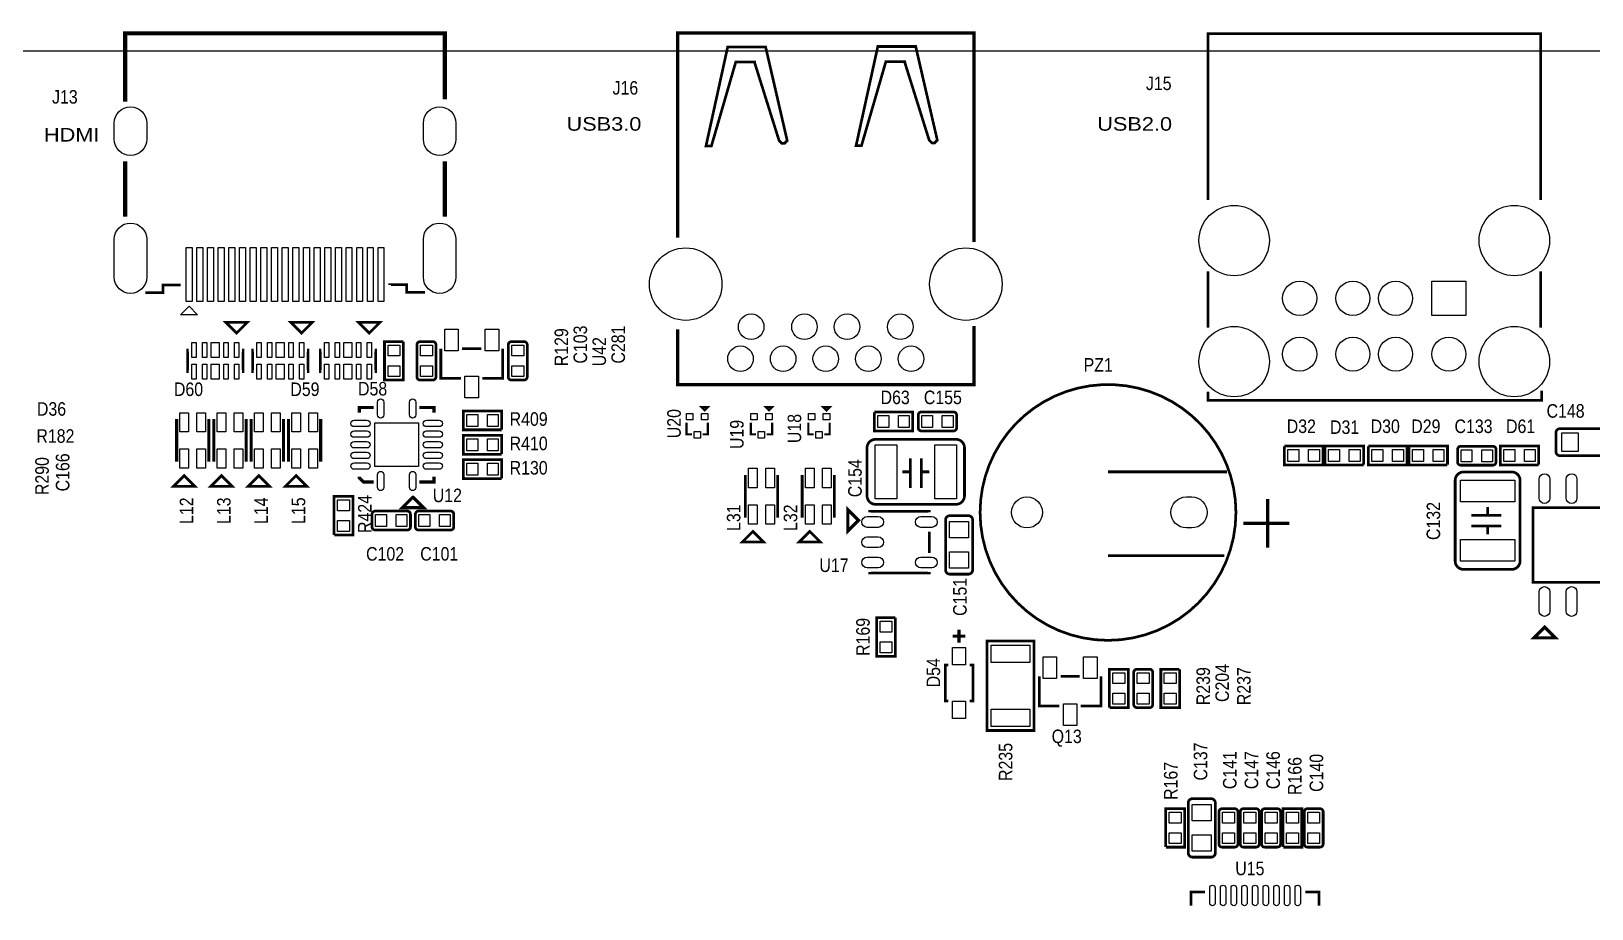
# Model space of a CAD drawing. Extents: x 0 to 228, y 0 to 175.
# Drawn here: x 71.4 to 144.6, y 131.8 to 172.9 of the extents above; entities that cross this region are included whole.
import ezdxf
from ezdxf.enums import TextEntityAlignment as Align

# ---------------------------------------------------------------- set-up
doc = ezdxf.new("R2010")
doc.units = 0
for name, color, linetype in [('BG_OUTLINE', 253, 'CONTINUOUS'), ('BG_SILKSCREEN_TOP', 85, 'CONTINUOUS'), ('PG_SILKSCREEN_TOP', 253, 'CONTINUOUS'), ('PIN_TOP', 142, 'CONTINUOUS'), ('RD_SILKSCREEN_TOP', 142, 'CONTINUOUS')]:
    doc.layers.add(name, color=color, linetype=linetype)

msp = doc.modelspace()

# ---------------------------------------------------------------- linework, layer by layer
at = {"layer": 'BG_OUTLINE'}
msp.add_lwpolyline([(3.048, 0), (224.952052, 0, 0.414214), (228.000052, 3.048), (228.000052, 168.95191, 0.414217), (224.952052, 171.99991), (3.048, 171.99991, 0.414214), (0, 168.95191), (0, 3.048, 0.414214), (3.048, 0)], format="xyb", dxfattribs=at)
at = {"layer": 'PG_SILKSCREEN_TOP'}
for points, const_width in [([(83.319112, 172.84192), (75.819, 172.84192), (75.819, 169.642028)], 0.199898), ([(90.81897, 169.742104), (90.81897, 172.84192), (83.319112, 172.84192)], 0.199898), ([(115.631976, 163.058094), (115.631976, 172.857922), (101.73208, 172.857922), (101.73208, 163.257992)], 0.150114), ([(142.207996, 165.031928), (142.207996, 172.832014), (126.608078, 172.832014), (126.608078, 165.031928)], 0.127), ([(105.859072, 172.205904), (104.081072, 172.205904), (103.062024, 167.556942), (103.316024, 167.556942), (104.459024, 171.493942), (105.348024, 171.493942), (105.351072, 171.443904), (106.491024, 167.810942), (106.618024, 167.683942), (106.745024, 167.683942), (106.872024, 167.810942), (105.859072, 172.205904)], 0.127), ([(112.899952, 172.223938), (111.121952, 172.223938), (110.102904, 167.575992), (110.356904, 167.575992), (111.499904, 171.512992), (112.388904, 171.512992), (112.391952, 171.461938), (113.531904, 167.829992), (113.658904, 167.702992), (113.785904, 167.702992), (113.912904, 167.829992), (112.899952, 172.223938)], 0.127), ([(75.819, 166.841932), (75.819, 164.241988)], 0.199898), ([(90.81897, 164.241988), (90.81897, 166.841932)], 0.199898), ([(78.418944, 161.031936), (77.599032, 161.031936), (77.599032, 160.681924), (76.759054, 160.681924)], 0.127), ([(88.219026, 161.042096), (88.219026, 161.052002), (89.029032, 161.052002), (89.029032, 160.692084), (89.889076, 160.692084)], 0.127), ([(126.608078, 159.03194), (126.608078, 161.681922)], 0.127), ([(142.207996, 159.03194), (142.207996, 161.681922)], 0.127), ([(81.544922, 159.280098), (80.544924, 159.280098), (81.04505, 158.779972), (81.544922, 159.280098)], 0.127), ([(84.592922, 159.280098), (83.592924, 159.280098), (84.09305, 158.779972), (84.592922, 159.280098)], 0.127), ([(87.767922, 159.280098), (86.767924, 159.280098), (87.26805, 158.779972), (87.767922, 159.280098)], 0.127), ([(115.631976, 159.107886), (115.631976, 156.358082), (101.73208, 156.358082), (101.73208, 158.958026)], 0.150114), ([(88.87206, 158.381954), (88.87206, 156.578046), (87.98306, 156.578046), (87.98306, 158.381954), (88.859106, 158.381954)], 0.127), ([(91.575128, 156.652976), (90.625168, 156.652976), (90.625168, 158.053024)], 0.127), ([(92.526104, 158.053024), (91.625166, 158.053024)], 0.127), ([(92.575126, 156.652976), (93.526102, 156.652976), (93.526102, 158.053024)], 0.127), ([(78.795118, 157.980126), (78.74508, 157.980126), (78.74508, 156.979874), (78.795118, 156.979874)], 0.127), ([(81.294986, 157.980126), (81.345024, 157.980126), (81.345024, 156.979874), (81.294986, 156.979874)], 0.127), ([(81.843118, 157.980126), (81.79308, 157.980126), (81.79308, 156.979874), (81.843118, 156.979874)], 0.127), ([(84.342986, 157.980126), (84.393024, 157.980126), (84.393024, 156.979874), (84.342986, 156.979874)], 0.127), ([(85.018118, 157.980126), (84.96808, 157.980126), (84.96808, 156.979874), (85.018118, 156.979874)], 0.127), ([(87.517986, 157.980126), (87.568024, 157.980126), (87.568024, 156.979874), (87.517986, 156.979874)], 0.127), ([(126.608078, 156.031946), (126.608078, 155.631896), (142.258034, 155.631896), (142.258034, 156.081984)], 0.127), ([(87.474044, 155.29306), (86.803992, 155.29306), (86.803992, 155.043124)], 0.150114), ([(89.6239, 155.29306), (90.304112, 155.29306), (90.304112, 155.043124)], 0.150114), ([(93.484954, 154.242008), (91.681046, 154.242008), (91.681046, 155.129992), (93.484954, 155.129992), (93.484954, 154.253946)], 0.127), ([(103.150924, 155.30703), (102.85095, 155.30703), (103.001064, 155.156916), (103.150924, 155.30703)], 0.100076), ([(106.163872, 155.306776), (105.863898, 155.306776), (106.014012, 155.156916), (106.163872, 155.306776)], 0.100076), ([(108.865924, 155.30703), (108.56595, 155.30703), (108.716064, 155.156916), (108.865924, 155.30703)], 0.100076), ([(78.230476, 152.744932), (78.230476, 154.744928)], 0.150114), ([(79.7433, 152.744932), (79.7433, 154.744928)], 0.150114), ([(79.980536, 152.744932), (79.980536, 154.744928)], 0.150114), ([(81.49336, 152.744932), (81.49336, 154.744928)], 0.150114), ([(81.730596, 152.744932), (81.730596, 154.744928)], 0.150114), ([(83.24342, 152.744932), (83.24342, 154.744928)], 0.150114), ([(83.480656, 152.744932), (83.480656, 154.744928)], 0.150114), ([(84.99348, 152.744932), (84.99348, 154.744928)], 0.150114), ([(102.150926, 154.582114), (102.150926, 154.03195), (102.401116, 154.03195)], 0.100076), ([(103.150924, 154.582114), (103.150924, 154.03195), (102.900988, 154.03195)], 0.100076), ([(105.163874, 154.58186), (105.163874, 154.03195), (105.41381, 154.03195)], 0.100076), ([(106.163872, 154.58186), (106.163872, 154.03195), (105.913936, 154.03195)], 0.100076), ([(107.865926, 154.582114), (107.865926, 154.03195), (108.116116, 154.03195)], 0.100076), ([(108.865924, 154.582114), (108.865924, 154.03195), (108.615988, 154.03195)], 0.100076), ([(110.9599, 155.079954), (112.763046, 155.079954), (112.763046, 154.190954), (110.9599, 154.190954), (110.9599, 155.067)], 0.127), ([(93.484954, 153.099008), (91.681046, 153.099008), (91.681046, 153.986992), (93.484954, 153.986992), (93.484954, 153.110946)], 0.127), ([(130.197098, 153.480008), (132.001006, 153.480008), (132.001006, 152.589992), (130.197098, 152.589992), (130.197098, 153.467054)], 0.127), ([(133.906006, 152.589992), (132.102098, 152.589992), (132.102098, 153.480008), (133.906006, 153.480008), (133.906006, 152.602946)], 0.127), ([(134.134098, 153.480008), (135.938006, 153.480008), (135.938006, 152.589992), (134.134098, 152.589992), (134.134098, 153.467054)], 0.127), ([(137.843006, 152.589992), (136.039098, 152.589992), (136.039098, 153.480008), (137.843006, 153.480008), (137.843006, 152.602946)], 0.127), ([(142.125954, 152.589992), (140.322046, 152.589992), (140.322046, 153.480008), (142.125954, 153.480008), (142.125954, 152.602946)], 0.127), ([(93.484954, 151.956008), (91.681046, 151.956008), (91.681046, 152.845008), (93.484954, 152.845008), (93.484954, 151.967946)], 0.127), ([(112.649, 152.273), (112.268, 152.273)], 0.127), ([(112.649, 152.908), (112.649, 151.511)], 0.127), ([(113.157, 152.908), (113.157, 151.511)], 0.127), ([(113.157, 152.273), (113.538, 152.273)], 0.127), ([(121.92, 152.273), (127.508, 152.273)], 0.127), ([(79.086964, 151.59482), (78.086966, 151.59482), (78.586838, 152.094946), (79.086964, 151.59482)], 0.127), ([(80.837024, 151.59482), (79.837026, 151.59482), (80.336898, 152.094946), (80.837024, 151.59482)], 0.127), ([(82.587084, 151.59482), (81.587086, 151.59482), (82.086958, 152.094946), (82.587084, 151.59482)], 0.127), ([(84.337144, 151.59482), (83.337146, 151.59482), (83.837018, 152.094946), (84.337144, 151.59482)], 0.127), ([(87.474044, 151.79294), (87.00389, 151.79294), (86.803992, 151.993092), (86.803992, 152.042876)], 0.150114), ([(89.6239, 151.79294), (90.304112, 151.79294), (90.304112, 152.042876)], 0.150114), ([(104.907842, 150.130002), (104.907842, 152.129998)], 0.127), ([(106.419904, 150.130002), (106.419904, 152.129998)], 0.127), ([(107.574842, 150.130002), (107.574842, 152.129998)], 0.127), ([(109.086904, 150.130002), (109.086904, 152.129998)], 0.127), ([(85.611208, 149.313646), (85.611208, 151.117554), (86.499192, 151.117554), (86.499192, 149.313646), (85.623146, 149.313646)], 0.127), ([(89.304114, 151.07793), (88.813894, 150.587964), (89.813892, 150.587964), (89.323926, 151.07793), (89.304114, 151.07793)], 0.150114), ([(129.413, 148.717), (129.413, 151.003)], 0.150114), ([(109.71784, 150.497794), (109.71784, 149.497796), (110.217966, 149.997922), (109.71784, 150.497794)], 0.150114), ([(110.740952, 150.370794), (110.740952, 150.420832), (113.541048, 150.420832), (113.541048, 150.370794)], 0.127), ([(140.361924, 150.234904), (138.964924, 150.234904)], 0.127), ([(139.726924, 150.234904), (139.726924, 150.615904)], 0.127), ([(146.749008, 147.088098), (146.749008, 150.587964), (141.849094, 150.587964), (141.849094, 147.088098), (146.749008, 147.088098)], 0.127), ([(105.764076, 148.97989), (104.764078, 148.97989), (105.26395, 149.480016), (105.764076, 148.97989)], 0.127), ([(108.431076, 148.980144), (107.431078, 148.980144), (107.93095, 149.480016), (108.431076, 148.980144)], 0.127), ([(113.541048, 149.470872), (113.541048, 148.470874)], 0.127), ([(130.429, 149.86), (128.27, 149.86)], 0.150114), ([(140.361924, 149.726904), (138.964924, 149.726904)], 0.127), ([(139.726924, 149.726904), (139.726924, 149.345904)], 0.127), ([(121.92, 148.336), (127.381, 148.336)], 0.127), ([(110.740952, 147.570952), (110.740952, 147.520914), (113.541048, 147.520914), (113.541048, 147.570952)], 0.127), ([(111.951008, 145.427954), (111.951008, 143.624046), (111.062008, 143.624046), (111.062008, 145.427954), (111.938054, 145.427954)], 0.127), ([(114.935, 144.867122), (114.935, 144.26692)], 0.150114), ([(141.898878, 144.4879), (142.898876, 144.4879), (142.399004, 144.988026), (141.898878, 144.4879)], 0.150114), ([(115.234974, 144.566894), (114.635026, 144.566894)], 0.150114), ([(118.448074, 144.239996), (118.448074, 140.139928), (116.247926, 140.139928), (116.247926, 144.340072), (118.448074, 144.340072), (118.448074, 144.239996)], 0.127), ([(114.434874, 143.216884), (114.285014, 143.216884), (114.285014, 141.517116), (114.434874, 141.517116)], 0.127), ([(115.435126, 143.216884), (115.584986, 143.216884), (115.584986, 141.517116), (115.435126, 141.517116)], 0.127), ([(119.641874, 141.285976), (118.691914, 141.285976), (118.691914, 142.686024)], 0.127), ([(120.592088, 142.686024), (119.691912, 142.686024)], 0.127), ([(120.642126, 141.285976), (121.592086, 141.285976), (121.592086, 142.686024)], 0.127), ([(121.984008, 141.211046), (121.984008, 143.014954), (122.871992, 143.014954), (122.871992, 141.211046), (121.995946, 141.211046)], 0.127), ([(125.286008, 143.014954), (125.286008, 141.211046), (124.397008, 141.211046), (124.397008, 143.014954), (125.273054, 143.014954)], 0.127), ([(124.623068, 134.66699), (124.623068, 136.470898), (125.512068, 136.470898), (125.512068, 134.66699), (124.636022, 134.66699)], 0.127), ([(130.12293, 134.66699), (130.12293, 136.470898), (131.01193, 136.470898), (131.01193, 134.66699), (130.135884, 134.66699)], 0.127), ([(126.468124, 132.56895), (125.817884, 132.56895), (125.817884, 131.918964)], 0.127), ([(131.818126, 131.918964), (131.818126, 132.56895), (131.167886, 132.56895)], 0.127)]:
    msp.add_lwpolyline(points, dxfattribs=dict(at, const_width=const_width))
msp.add_lwpolyline([(79.219044, 159.642048), (78.418944, 159.642048), (78.818994, 160.042098)], close=True, dxfattribs=at)
at = {"layer": 'PG_SILKSCREEN_TOP', "const_width": 0.127}
for points in [[(90.39606, 158.232094), (90.39606, 157.682946), (90.39606, 157.277054), (90.39606, 156.727906, -0.415091), (90.24493, 156.578046), (89.65692, 156.578046, -0.414062), (89.50706, 156.727906), (89.50706, 158.232094, -0.414062), (89.65692, 158.381954), (90.24493, 158.381954, -0.415091), (90.39606, 158.232094)], [(94.677992, 158.232094), (94.677992, 157.682946), (94.677992, 157.277054), (94.677992, 156.727906, -0.414327), (94.528132, 156.578046), (93.940122, 156.578046, -0.414824), (93.790008, 156.727906), (93.790008, 158.232094, -0.414161), (93.940122, 158.381954), (94.528132, 158.381954, -0.413666), (94.677992, 158.232094)], [(127.919988, 150.368, 1.000003), (115.920012, 150.368, 0.999997), (127.919988, 150.368)], [(114.671094, 154.190954), (114.121946, 154.190954), (113.716054, 154.190954), (113.166906, 154.190954, -0.414162), (113.017046, 154.341068), (113.017046, 154.930094, -0.41256), (113.166906, 155.079954), (114.671094, 155.079954, -0.413008), (114.820954, 154.930094), (114.820954, 154.341068, -0.414162), (114.671094, 154.190954)], [(113.411, 153.797), (114.78895, 153.797, -0.414287), (115.189, 153.39695), (115.189, 151.14905, -0.414287), (114.78895, 150.749), (111.01705, 150.749, -0.414287), (110.617, 151.14905), (110.617, 153.39695, -0.414287), (111.01705, 153.797), (113.538, 153.797)], [(143.126968, 154.298904), (145.47088, 154.298904, -0.413972), (145.671032, 154.099006), (145.671032, 153.229056, -0.414136), (145.47088, 153.028904), (143.126968, 153.028904, -0.413858), (142.92707, 153.229056), (142.92707, 154.099006, -0.413693), (143.126968, 154.298904)], [(138.467084, 153.473912), (139.015978, 153.473912), (139.422124, 153.473912), (139.971018, 153.473912, -0.414892), (140.120878, 153.323036), (140.120878, 152.735026, -0.414459), (139.971018, 152.584912), (138.467084, 152.584912, -0.414757), (138.31697, 152.735026), (138.31697, 153.323036, -0.415188), (138.467084, 153.473912)], [(141.250924, 149.472904), (141.250924, 148.094954, -0.414287), (140.850874, 147.694904), (138.602974, 147.694904, -0.414287), (138.202924, 148.094954), (138.202924, 151.866854, -0.414287), (138.602974, 152.266904), (140.850874, 152.266904, -0.414287), (141.250924, 151.866854), (141.250924, 149.345904)], [(87.547958, 150.432008), (88.097106, 150.432008), (88.502998, 150.432008), (89.051892, 150.432008, -0.415586), (89.202006, 150.280878), (89.202006, 149.693122, -0.414922), (89.051892, 149.543008), (87.547958, 149.543008, -0.414559), (87.398098, 149.693122), (87.398098, 150.280878, -0.415223), (87.547958, 150.432008)], [(89.579958, 150.432008), (90.129106, 150.432008), (90.534998, 150.432008), (91.083892, 150.432008, -0.415586), (91.234006, 150.280878), (91.234006, 149.693122, -0.414922), (91.083892, 149.543008), (89.579958, 149.543008, -0.414559), (89.430098, 149.693122), (89.430098, 150.280878, -0.415223), (89.579958, 150.432008)], [(115.57, 150.015956), (115.57, 147.672044, -0.413842), (115.370102, 147.471892), (114.500152, 147.471892, -0.41412), (114.3, 147.672044), (114.3, 150.015956, -0.414106), (114.500152, 150.216108), (115.370102, 150.216108, -0.413842), (115.57, 150.015956)], [(124.016008, 142.865094), (124.016008, 142.315946), (124.016008, 141.910054), (124.016008, 141.360906, -0.415157), (123.864878, 141.211046), (123.277122, 141.211046, -0.414492), (123.127008, 141.360906), (123.127008, 142.865094, -0.414492), (123.277122, 143.014954), (123.864878, 143.014954, -0.415157), (124.016008, 142.865094)], [(125.68301, 134.396988), (125.68301, 136.7409, -0.41404), (125.882908, 136.941052), (126.753112, 136.941052, -0.413639), (126.95301, 136.7409), (126.95301, 134.396988, -0.413428), (126.753112, 134.19709), (125.882908, 134.19709, -0.413819), (125.68301, 134.396988)], [(128.011936, 136.321038), (128.011936, 135.77189), (128.011936, 135.365998), (128.011936, 134.817104, -0.414228), (127.862076, 134.66699), (127.27305, 134.66699, -0.413799), (127.122936, 134.817104), (127.122936, 136.321038, -0.413437), (127.27305, 136.470898), (127.862076, 136.470898, -0.413864), (128.011936, 136.321038)], [(128.122934, 134.817104), (128.122934, 135.365998), (128.122934, 135.77189), (128.122934, 136.321038, -0.413404), (128.273048, 136.470898), (128.862074, 136.470898, -0.413897), (129.011934, 136.321038), (129.011934, 134.817104, -0.414261), (128.862074, 134.66699), (128.273048, 134.66699, -0.413766), (128.122934, 134.817104)], [(130.011932, 136.321038), (130.011932, 135.77189), (130.011932, 135.365998), (130.011932, 134.817104, -0.414261), (129.862072, 134.66699), (129.273046, 134.66699, -0.413766), (129.122932, 134.817104), (129.122932, 136.321038, -0.413404), (129.273046, 136.470898), (129.862072, 136.470898, -0.413897), (130.011932, 136.321038)], [(132.011928, 136.321038), (132.011928, 135.77189), (132.011928, 135.365998), (132.011928, 134.817104, -0.414261), (131.862068, 134.66699), (131.273042, 134.66699, -0.413766), (131.122928, 134.817104), (131.122928, 136.321038, -0.413404), (131.273042, 136.470898), (131.862068, 136.470898, -0.413897), (132.011928, 136.321038)]]:
    msp.add_lwpolyline(points, format="xyb", dxfattribs=at)
at = {"layer": 'PIN_TOP'}
for points in [[(75.30719, 167.870886), (75.30719, 168.632886, -1), (76.83119, 168.632886), (76.83119, 167.870886, -1)], [(89.807034, 167.870886), (89.807034, 168.632886, -1), (91.331034, 168.632886), (91.331034, 167.870886, -1)], [(75.30719, 161.40303), (75.30719, 163.18103, -1), (76.83119, 163.18103), (76.83119, 161.40303, -1)], [(89.807034, 161.40303), (89.807034, 163.18103, -1), (91.331034, 163.18103), (91.331034, 161.40303, -1)], [(87.953977, 155.542996), (87.953977, 154.943048, -1), (87.654003, 154.943048), (87.654003, 155.542996, -1)], [(89.454101, 155.542996), (89.454101, 154.943048, -1), (89.154127, 154.943048), (89.154127, 155.542996, -1)], [(86.554056, 154.692985), (87.154004, 154.692985, -1), (87.154004, 154.393011), (86.554056, 154.393011, -1)], [(89.9541, 154.692985), (90.554048, 154.692985, -1), (90.554048, 154.393011), (89.9541, 154.393011, -1)], [(86.554056, 154.193113), (87.154004, 154.193113, -1), (87.154004, 153.893139), (86.554056, 153.893139, -1)], [(89.9541, 154.193113), (90.554048, 154.193113, -1), (90.554048, 153.893139), (89.9541, 153.893139, -1)], [(86.554056, 153.692987), (87.154004, 153.692987, -1), (87.154004, 153.393013), (86.554056, 153.393013, -1)], [(86.554056, 153.192861), (87.154004, 153.192861, -1), (87.154004, 152.892887), (86.554056, 152.892887, -1)], [(89.9541, 153.692987), (90.554048, 153.692987, -1), (90.554048, 153.393013), (89.9541, 153.393013, -1)], [(89.9541, 153.192861), (90.554048, 153.192861, -1), (90.554048, 152.892887), (89.9541, 152.892887, -1)], [(86.554056, 152.692989), (87.154004, 152.692989, -1), (87.154004, 152.393015), (86.554056, 152.393015, -1)], [(87.953977, 152.142952), (87.953977, 151.543004, -1), (87.654003, 151.543004), (87.654003, 152.142952, -1)], [(89.454101, 152.142952), (89.454101, 151.543004, -1), (89.154127, 151.543004), (89.154127, 152.142952, -1)], [(89.9541, 152.692989), (90.554048, 152.692989, -1), (90.554048, 152.393015), (89.9541, 152.393015, -1)], [(142.647924, 151.93137), (142.647924, 151.04237, -1), (142.139924, 151.04237), (142.139924, 151.93137, -1)], [(143.917924, 151.93137), (143.917924, 151.04237, -1), (143.409924, 151.04237), (143.409924, 151.93137, -1)], [(125.595126, 151.093043), (125.845062, 151.093043, -1), (125.845062, 149.642957), (125.595126, 149.642957, -1)], [(110.628938, 150.17496), (111.136938, 150.17496, -1), (111.136938, 149.66696), (110.628938, 149.66696, -1)], [(113.653062, 149.66696), (113.145062, 149.66696, -1), (113.145062, 150.17496), (113.653062, 150.17496, -1)], [(110.628938, 149.225), (111.136938, 149.225, -1), (111.136938, 148.717), (110.628938, 148.717, -1)], [(110.628938, 148.27504), (111.136938, 148.27504, -1), (111.136938, 147.76704), (110.628938, 147.76704, -1)], [(113.653062, 147.76704), (113.145062, 147.76704, -1), (113.145062, 148.27504), (113.653062, 148.27504, -1)], [(142.139924, 145.744438), (142.139924, 146.633438, -1), (142.647924, 146.633438), (142.647924, 145.744438, -1)], [(143.409924, 145.744438), (143.409924, 146.633438, -1), (143.917924, 146.633438), (143.917924, 145.744438, -1)], [(126.690882, 132.046599), (126.690882, 132.757545, -1), (126.944882, 132.757545), (126.944882, 132.046599, -1)], [(127.190754, 132.046599), (127.190754, 132.757545, -1), (127.444754, 132.757545), (127.444754, 132.046599, -1)], [(127.69088, 132.046599), (127.69088, 132.757545, -1), (127.94488, 132.757545), (127.94488, 132.046599, -1)], [(128.190752, 132.046599), (128.190752, 132.757545, -1), (128.444752, 132.757545), (128.444752, 132.046599, -1)], [(128.690878, 132.046599), (128.690878, 132.757545, -1), (128.944878, 132.757545), (128.944878, 132.046599, -1)], [(129.191004, 132.046599), (129.191004, 132.757545, -1), (129.445004, 132.757545), (129.445004, 132.046599, -1)], [(129.690876, 132.046599), (129.690876, 132.757545, -1), (129.944876, 132.757545), (129.944876, 132.046599, -1)], [(130.191002, 132.046599), (130.191002, 132.757545, -1), (130.445002, 132.757545), (130.445002, 132.046599, -1)], [(130.690874, 132.046599), (130.690874, 132.757545, -1), (130.944874, 132.757545), (130.944874, 132.046599, -1)]]:
    msp.add_lwpolyline(points, format="xyb", close=True, dxfattribs=at)
for points in [[(78.95844, 162.801808), (78.95844, 160.261808), (78.679548, 160.261808), (78.679548, 162.801808)], [(79.458566, 162.801808), (79.458566, 160.261808), (79.179674, 160.261808), (79.179674, 162.801808)], [(79.958438, 162.801808), (79.958438, 160.261808), (79.679546, 160.261808), (79.679546, 162.801808)], [(80.458564, 162.801808), (80.458564, 160.261808), (80.179672, 160.261808), (80.179672, 162.801808)], [(80.958436, 162.801808), (80.958436, 160.261808), (80.679544, 160.261808), (80.679544, 162.801808)], [(81.458562, 162.801808), (81.458562, 160.261808), (81.17967, 160.261808), (81.17967, 162.801808)], [(81.958434, 162.801808), (81.958434, 160.261808), (81.679542, 160.261808), (81.679542, 162.801808)], [(82.45856, 162.801808), (82.45856, 160.261808), (82.179668, 160.261808), (82.179668, 162.801808)], [(82.958432, 162.801808), (82.958432, 160.261808), (82.67954, 160.261808), (82.67954, 162.801808)], [(83.458558, 162.801808), (83.458558, 160.261808), (83.179666, 160.261808), (83.179666, 162.801808)], [(83.958684, 162.801808), (83.958684, 160.261808), (83.679792, 160.261808), (83.679792, 162.801808)], [(84.458556, 162.801808), (84.458556, 160.261808), (84.179664, 160.261808), (84.179664, 162.801808)], [(84.958682, 162.801808), (84.958682, 160.261808), (84.67979, 160.261808), (84.67979, 162.801808)], [(85.458554, 162.801808), (85.458554, 160.261808), (85.179662, 160.261808), (85.179662, 162.801808)], [(85.95868, 162.801808), (85.95868, 160.261808), (85.679788, 160.261808), (85.679788, 162.801808)], [(86.458552, 162.801808), (86.458552, 160.261808), (86.17966, 160.261808), (86.17966, 162.801808)], [(86.958678, 162.801808), (86.958678, 160.261808), (86.679786, 160.261808), (86.679786, 162.801808)], [(87.45855, 162.801808), (87.45855, 160.261808), (87.179658, 160.261808), (87.179658, 162.801808)], [(87.958676, 162.801808), (87.958676, 160.261808), (87.679784, 160.261808), (87.679784, 162.801808)], [(138.708003, 161.211895), (138.708003, 159.611949), (137.108057, 159.611949), (137.108057, 161.211895)], [(91.44254, 158.961074), (91.44254, 157.945074), (90.80754, 157.945074), (90.80754, 158.961074)], [(93.34246, 158.961074), (93.34246, 157.945074), (92.70746, 157.945074), (92.70746, 158.961074)], [(78.943454, 157.630368), (78.943454, 158.341314), (79.1464, 158.341314), (79.1464, 157.630368)], [(79.443326, 157.630368), (79.443326, 158.341314), (79.646272, 158.341314), (79.646272, 157.630368)], [(79.854552, 157.630368), (79.854552, 158.341314), (80.235552, 158.341314), (80.235552, 157.630368)], [(80.443578, 157.630368), (80.443578, 158.341314), (80.646524, 158.341314), (80.646524, 157.630368)], [(80.94345, 157.630368), (80.94345, 158.341314), (81.146396, 158.341314), (81.146396, 157.630368)], [(81.991454, 157.630368), (81.991454, 158.341314), (82.1944, 158.341314), (82.1944, 157.630368)], [(82.491326, 157.630368), (82.491326, 158.341314), (82.694272, 158.341314), (82.694272, 157.630368)], [(82.902552, 157.630368), (82.902552, 158.341314), (83.283552, 158.341314), (83.283552, 157.630368)], [(83.491578, 157.630368), (83.491578, 158.341314), (83.694524, 158.341314), (83.694524, 157.630368)], [(83.99145, 157.630368), (83.99145, 158.341314), (84.194396, 158.341314), (84.194396, 157.630368)], [(85.166454, 157.630368), (85.166454, 158.341314), (85.3694, 158.341314), (85.3694, 157.630368)], [(85.666326, 157.630368), (85.666326, 158.341314), (85.869272, 158.341314), (85.869272, 157.630368)], [(86.077552, 157.630368), (86.077552, 158.341314), (86.458552, 158.341314), (86.458552, 157.630368)], [(86.666578, 157.630368), (86.666578, 158.341314), (86.869524, 158.341314), (86.869524, 157.630368)], [(87.16645, 157.630368), (87.16645, 158.341314), (87.369396, 158.341314), (87.369396, 157.630368)], [(88.147525, 158.217108), (88.706579, 158.217108), (88.706579, 157.709108), (88.147525, 157.709108)], [(89.671525, 158.217108), (90.230579, 158.217108), (90.230579, 157.709108), (89.671525, 157.709108)], [(93.954473, 158.217108), (94.513527, 158.217108), (94.513527, 157.709108), (93.954473, 157.709108)], [(79.146527, 157.329505), (79.146527, 156.618559), (78.943581, 156.618559), (78.943581, 157.329505)], [(79.646399, 157.329505), (79.646399, 156.618559), (79.443453, 156.618559), (79.443453, 157.329505)], [(80.235552, 157.329505), (80.235552, 156.618559), (79.854552, 156.618559), (79.854552, 157.329505)], [(80.646651, 157.329505), (80.646651, 156.618559), (80.443705, 156.618559), (80.443705, 157.329505)], [(81.146523, 157.329505), (81.146523, 156.618559), (80.943577, 156.618559), (80.943577, 157.329505)], [(82.194527, 157.329505), (82.194527, 156.618559), (81.991581, 156.618559), (81.991581, 157.329505)], [(82.694399, 157.329505), (82.694399, 156.618559), (82.491453, 156.618559), (82.491453, 157.329505)], [(83.283552, 157.329505), (83.283552, 156.618559), (82.902552, 156.618559), (82.902552, 157.329505)], [(83.694651, 157.329505), (83.694651, 156.618559), (83.491705, 156.618559), (83.491705, 157.329505)], [(84.194523, 157.329505), (84.194523, 156.618559), (83.991577, 156.618559), (83.991577, 157.329505)], [(85.369527, 157.329505), (85.369527, 156.618559), (85.166581, 156.618559), (85.166581, 157.329505)], [(85.869399, 157.329505), (85.869399, 156.618559), (85.666453, 156.618559), (85.666453, 157.329505)], [(86.458552, 157.329505), (86.458552, 156.618559), (86.077552, 156.618559), (86.077552, 157.329505)], [(86.869651, 157.329505), (86.869651, 156.618559), (86.666705, 156.618559), (86.666705, 157.329505)], [(87.369523, 157.329505), (87.369523, 156.618559), (87.166577, 156.618559), (87.166577, 157.329505)], [(88.147525, 157.250892), (88.706579, 157.250892), (88.706579, 156.742892), (88.147525, 156.742892)], [(89.671525, 157.250892), (90.230579, 157.250892), (90.230579, 156.742892), (89.671525, 156.742892)], [(92.3925, 156.760926), (92.3925, 155.744926), (91.7575, 155.744926), (91.7575, 156.760926)], [(93.954473, 157.250892), (94.513527, 157.250892), (94.513527, 156.742892), (93.954473, 156.742892)], [(78.386686, 154.144726), (78.386686, 155.044648), (78.786736, 155.044648), (78.786736, 154.144726)], [(79.186786, 154.144726), (79.186786, 155.044648), (79.586836, 155.044648), (79.586836, 154.144726)], [(80.136746, 154.144726), (80.136746, 155.044648), (80.536796, 155.044648), (80.536796, 154.144726)], [(80.936846, 154.144726), (80.936846, 155.044648), (81.336896, 155.044648), (81.336896, 154.144726)], [(81.886806, 154.144726), (81.886806, 155.044648), (82.286856, 155.044648), (82.286856, 154.144726)], [(82.686906, 154.144726), (82.686906, 155.044648), (83.086956, 155.044648), (83.086956, 154.144726)], [(83.636866, 154.144726), (83.636866, 155.044648), (84.036916, 155.044648), (84.036916, 154.144726)], [(84.436966, 154.144726), (84.436966, 155.044648), (84.837016, 155.044648), (84.837016, 154.144726)], [(89.579069, 152.517983), (87.529035, 152.517983), (87.529035, 154.568017), (89.579069, 154.568017)], [(92.353892, 154.965527), (92.353892, 154.406473), (91.845892, 154.406473), (91.845892, 154.965527)], [(93.320108, 154.965527), (93.320108, 154.406473), (92.812108, 154.406473), (92.812108, 154.965527)], [(102.151053, 155.006929), (102.451027, 155.006929), (102.451027, 154.706955), (102.151053, 154.706955)], [(102.851077, 155.006929), (103.151051, 155.006929), (103.151051, 154.706955), (102.851077, 154.706955)], [(105.164001, 155.006929), (105.463975, 155.006929), (105.463975, 154.706955), (105.164001, 154.706955)], [(105.864025, 155.006929), (106.163999, 155.006929), (106.163999, 154.706955), (105.864025, 154.706955)], [(107.866053, 155.006929), (108.166027, 155.006929), (108.166027, 154.706955), (107.866053, 154.706955)], [(108.566077, 155.006929), (108.866051, 155.006929), (108.866051, 154.706955), (108.566077, 154.706955)], [(111.125, 154.355292), (111.125, 154.914346), (111.633, 154.914346), (111.633, 154.355292)], [(112.091216, 154.355292), (112.091216, 154.914346), (112.599216, 154.914346), (112.599216, 154.355292)], [(113.689892, 154.914473), (113.689892, 154.355419), (113.181892, 154.355419), (113.181892, 154.914473)], [(114.656108, 154.914473), (114.656108, 154.355419), (114.148108, 154.355419), (114.148108, 154.914473)], [(92.353892, 153.822527), (92.353892, 153.263473), (91.845892, 153.263473), (91.845892, 153.822527)], [(93.320108, 153.822527), (93.320108, 153.263473), (92.812108, 153.263473), (92.812108, 153.822527)], [(102.501065, 154.157045), (102.801039, 154.157045), (102.801039, 153.857071), (102.501065, 153.857071)], [(105.514013, 154.157045), (105.813987, 154.157045), (105.813987, 153.857071), (105.514013, 153.857071)], [(108.216065, 154.157045), (108.516039, 154.157045), (108.516039, 153.857071), (108.216065, 153.857071)], [(143.206978, 153.219404), (143.206978, 154.108404), (143.968978, 154.108404), (143.968978, 153.219404)], [(78.786863, 153.345007), (78.786863, 152.445085), (78.386813, 152.445085), (78.386813, 153.345007)], [(79.586963, 153.345007), (79.586963, 152.445085), (79.186913, 152.445085), (79.186913, 153.345007)], [(80.536923, 153.345007), (80.536923, 152.445085), (80.136873, 152.445085), (80.136873, 153.345007)], [(81.337023, 153.345007), (81.337023, 152.445085), (80.936973, 152.445085), (80.936973, 153.345007)], [(82.286983, 153.345007), (82.286983, 152.445085), (81.886933, 152.445085), (81.886933, 153.345007)], [(83.087083, 153.345007), (83.087083, 152.445085), (82.687033, 152.445085), (82.687033, 153.345007)], [(84.037043, 153.345007), (84.037043, 152.445085), (83.636993, 152.445085), (83.636993, 153.345007)], [(84.837143, 153.345007), (84.837143, 152.445085), (84.437093, 152.445085), (84.437093, 153.345007)], [(110.998, 151.003), (110.998, 153.543), (112.014, 153.543), (112.014, 151.003)], [(113.792, 151.003), (113.792, 153.543), (114.808, 153.543), (114.808, 151.003)], [(130.361944, 152.755346), (130.361944, 153.3144), (130.869944, 153.3144), (130.869944, 152.755346)], [(131.32816, 152.755346), (131.32816, 153.3144), (131.83616, 153.3144), (131.83616, 152.755346)], [(132.774944, 153.314527), (132.774944, 152.755473), (132.266944, 152.755473), (132.266944, 153.314527)], [(133.74116, 153.314527), (133.74116, 152.755473), (133.23316, 152.755473), (133.23316, 153.314527)], [(134.298944, 152.755346), (134.298944, 153.3144), (134.806944, 153.3144), (134.806944, 152.755346)], [(135.26516, 152.755346), (135.26516, 153.3144), (135.77316, 153.3144), (135.77316, 152.755346)], [(136.711944, 153.314527), (136.711944, 152.755473), (136.203944, 152.755473), (136.203944, 153.314527)], [(137.67816, 153.314527), (137.67816, 152.755473), (137.17016, 152.755473), (137.17016, 153.314527)], [(138.481816, 152.74925), (138.481816, 153.308304), (138.989816, 153.308304), (138.989816, 152.74925)], [(139.448032, 152.74925), (139.448032, 153.308304), (139.956032, 153.308304), (139.956032, 152.74925)], [(140.994892, 153.314527), (140.994892, 152.755473), (140.486892, 152.755473), (140.486892, 153.314527)], [(141.961108, 153.314527), (141.961108, 152.755473), (141.453108, 152.755473), (141.453108, 153.314527)], [(92.353892, 152.679527), (92.353892, 152.120473), (91.845892, 152.120473), (91.845892, 152.679527)], [(93.320108, 152.679527), (93.320108, 152.120473), (92.812108, 152.120473), (92.812108, 152.679527)], [(105.057956, 151.53005), (105.057956, 152.443942), (105.463848, 152.443942), (105.463848, 151.53005)], [(105.864152, 151.53005), (105.864152, 152.443942), (106.270044, 152.443942), (106.270044, 151.53005)], [(107.724956, 151.53005), (107.724956, 152.443942), (108.130848, 152.443942), (108.130848, 151.53005)], [(108.531152, 151.53005), (108.531152, 152.443942), (108.937044, 152.443942), (108.937044, 151.53005)], [(138.456924, 151.885904), (140.996924, 151.885904), (140.996924, 150.869904), (138.456924, 150.869904)], [(86.334727, 150.444708), (85.775673, 150.444708), (85.775673, 150.952708), (86.334727, 150.952708)], [(87.562944, 149.707346), (87.562944, 150.2664), (88.070944, 150.2664), (88.070944, 149.707346)], [(88.52916, 149.707346), (88.52916, 150.2664), (89.03716, 150.2664), (89.03716, 149.707346)], [(89.594944, 149.707346), (89.594944, 150.2664), (90.102944, 150.2664), (90.102944, 149.707346)], [(90.56116, 149.707346), (90.56116, 150.2664), (91.06916, 150.2664), (91.06916, 149.707346)], [(105.463848, 150.72995), (105.463848, 149.816058), (105.057956, 149.816058), (105.057956, 150.72995)], [(106.270044, 150.72995), (106.270044, 149.816058), (105.864152, 149.816058), (105.864152, 150.72995)], [(108.130848, 150.72995), (108.130848, 149.816058), (107.724956, 149.816058), (107.724956, 150.72995)], [(108.937044, 150.72995), (108.937044, 149.816058), (108.531152, 149.816058), (108.531152, 150.72995)], [(86.334727, 149.478492), (85.775673, 149.478492), (85.775673, 149.986492), (86.334727, 149.986492)], [(114.4905, 149.935946), (115.3795, 149.935946), (115.3795, 149.173946), (114.4905, 149.173946)], [(138.456924, 149.091904), (140.996924, 149.091904), (140.996924, 148.075904), (138.456924, 148.075904)], [(114.4905, 148.514054), (115.3795, 148.514054), (115.3795, 147.752054), (114.4905, 147.752054)], [(111.226473, 145.263108), (111.785527, 145.263108), (111.785527, 144.755108), (111.226473, 144.755108)], [(111.226473, 144.296892), (111.785527, 144.296892), (111.785527, 143.788892), (111.226473, 143.788892)], [(114.629946, 143.216376), (114.629946, 144.02943), (115.240054, 144.02943), (115.240054, 143.216376)], [(116.446554, 144.146651), (118.249446, 144.146651), (118.249446, 143.333597), (116.446554, 143.333597)], [(119.50954, 143.594074), (119.50954, 142.578074), (118.87454, 142.578074), (118.87454, 143.594074)], [(121.40946, 143.594074), (121.40946, 142.578074), (120.77446, 142.578074), (120.77446, 143.594074)], [(122.707527, 142.342108), (122.148473, 142.342108), (122.148473, 142.850108), (122.707527, 142.850108)], [(123.291473, 142.850108), (123.850527, 142.850108), (123.850527, 142.342108), (123.291473, 142.342108)], [(124.561473, 142.850108), (125.120527, 142.850108), (125.120527, 142.342108), (124.561473, 142.342108)], [(115.240054, 141.517497), (115.240054, 140.704443), (114.629946, 140.704443), (114.629946, 141.517497)], [(120.4595, 141.393926), (120.4595, 140.377926), (119.8245, 140.377926), (119.8245, 141.393926)], [(122.707527, 141.375892), (122.148473, 141.375892), (122.148473, 141.883892), (122.707527, 141.883892)], [(123.291473, 141.883892), (123.850527, 141.883892), (123.850527, 141.375892), (123.291473, 141.375892)], [(124.561473, 141.883892), (125.120527, 141.883892), (125.120527, 141.375892), (124.561473, 141.375892)], [(116.446554, 141.146403), (118.249446, 141.146403), (118.249446, 140.333349), (116.446554, 140.333349)], [(125.347603, 135.798052), (124.788549, 135.798052), (124.788549, 136.306052), (125.347603, 136.306052)], [(126.76251, 135.89889), (125.87351, 135.89889), (125.87351, 136.66089), (126.76251, 136.66089)], [(127.288417, 136.306052), (127.847471, 136.306052), (127.847471, 135.798052), (127.288417, 135.798052)], [(128.847469, 135.798052), (128.288415, 135.798052), (128.288415, 136.306052), (128.847469, 136.306052)], [(129.288413, 136.306052), (129.847467, 136.306052), (129.847467, 135.798052), (129.288413, 135.798052)], [(130.847465, 135.798052), (130.288411, 135.798052), (130.288411, 136.306052), (130.847465, 136.306052)], [(131.288409, 136.306052), (131.847463, 136.306052), (131.847463, 135.798052), (131.288409, 135.798052)], [(125.347603, 134.831836), (124.788549, 134.831836), (124.788549, 135.339836), (125.347603, 135.339836)], [(126.76251, 134.476998), (125.87351, 134.476998), (125.87351, 135.238998), (126.76251, 135.238998)], [(127.288417, 135.339836), (127.847471, 135.339836), (127.847471, 134.831836), (127.288417, 134.831836)], [(128.847469, 134.831836), (128.288415, 134.831836), (128.288415, 135.339836), (128.847469, 135.339836)], [(129.288413, 135.339836), (129.847467, 135.339836), (129.847467, 134.831836), (129.288413, 134.831836)], [(130.847465, 134.831836), (130.288411, 134.831836), (130.288411, 135.339836), (130.847465, 135.339836)], [(131.288409, 135.339836), (131.847463, 135.339836), (131.847463, 134.831836), (131.288409, 134.831836)]]:
    msp.add_lwpolyline(points, close=True, dxfattribs=at)
for centre, radius in [((127.837946, 163.122102), 1.651), ((140.978128, 163.122102), 1.651), ((102.112064, 161.07791), 1.700022), ((115.251992, 161.07791), 1.700022), ((130.908044, 160.411922), 0.799973), ((133.407912, 160.411922), 0.799973), ((135.407908, 160.411922), 0.799973), ((105.181908, 159.077914), 0.599948), ((107.68203, 159.077914), 0.599948), ((109.682026, 159.077914), 0.599948), ((112.182148, 159.077914), 0.599948), ((127.837946, 157.4419), 1.651), ((140.978128, 157.4419), 1.651), ((104.682036, 157.578044), 0.599948), ((106.682032, 157.578044), 0.599948), ((108.682028, 157.578044), 0.599948), ((110.682024, 157.578044), 0.599948), ((112.68202, 157.578044), 0.599948), ((130.908044, 157.791912), 0.799973), ((133.407912, 157.791912), 0.799973), ((135.407908, 157.791912), 0.799973), ((137.90803, 157.791912), 0.799973), ((118.119906, 150.368), 0.725043)]:
    msp.add_circle(centre, radius, dxfattribs=at)

# ---------------------------------------------------------------- texts
at = {"layer": 'BG_SILKSCREEN_TOP', "width": 1.2}
for s, p in [('HDMI', (72.009, 167.767)), ('USB3.0', (96.52, 168.275)), ('USB2.0', (121.412, 168.275))]:
    msp.add_text(s, height=0.635, dxfattribs=at).set_placement(p)
at = {"layer": 'RD_SILKSCREEN_TOP', "width": 0.8784}
for s, p in [('J16', (98.680016, 169.96791)), ('J15', (123.698, 170.18)), ('J13', (72.39, 169.545)), ('PZ1', (120.777, 156.972)), ('D60', (78.105, 155.829)), ('D59', (83.566, 155.829)), ('D58', (86.741, 155.8544)), ('D63', (111.252, 155.448)), ('D36', (71.679816, 154.90571)), ('R409', (93.853, 154.432)), ('D32', (130.303016, 154.09291)), ('D31', (132.334, 154.051)), ('D30', (134.240016, 154.09291)), ('D29', (136.145016, 154.09291)), ('D61', (140.590016, 154.09291)), ('R182', (71.654924, 153.63571)), ('R410', (93.853, 153.289)), ('R130', (93.853, 152.146)), ('U17', (108.3818, 147.574)), ('Q13', (119.2784, 139.5476)), ('U15', (127.889, 133.35))]:
    msp.add_text(s, height=0.635, dxfattribs=at).set_placement(p)
for s, p in [('R129', (96.5962, 157.226)), ('U42', (98.3742, 157.226)), ('R290', (72.2376, 151.1808)), ('C154', (110.367064, 151.082248)), ('L12', (79.014574, 149.82698)), ('L13', (80.764634, 149.82698)), ('L14', (82.514694, 149.82698)), ('L15', (84.264754, 149.82698)), ('R424', (87.376, 149.4028)), ('C132', (137.49909, 149.074124)), ('L31', (104.67594, 149.49805)), ('L32', (107.34294, 149.49805)), ('R169', (110.744, 143.637)), ('D54', (114.046, 142.1638)), ('R239', (126.70409, 141.327124)), ('R237', (128.60909, 141.327124)), ('R235', (117.43309, 137.771124)), ('R167', (125.18009, 136.882124)), ('R166', (130.99669, 137.110724))]:
    msp.add_text(s, height=0.635, rotation=90, dxfattribs=at).set_placement(p)
for s, p in [('C103', (97.4852, 158.242)), ('C281', (99.2632, 158.242)), ('U20', (101.8794, 154.5336)), ('U19', (104.8258, 154.0256)), ('U18', (107.52709, 154.305)), ('C166', (73.2028, 152.2476)), ('C151', (115.2906, 146.4056)), ('C204', (127.59309, 142.367)), ('C137', (126.57709, 138.684)), ('C141', (127.94869, 138.2776)), ('C147', (128.96469, 138.2776)), ('C146', (129.98069, 138.2776)), ('C140', (132.01269, 138.1506))]:
    msp.add_text(s, height=0.635, rotation=90, dxfattribs=at).set_placement(p, align=Align.CENTER)
for s, p in [('C155', (114.173, 155.448)), ('C148', (143.383, 154.813)), ('C133', (139.065, 154.09291)), ('U12', (90.932, 150.8506)), ('C102', (88.011, 148.1074)), ('C101', (90.551, 148.1074))]:
    msp.add_text(s, height=0.635, dxfattribs=at).set_placement(p, align=Align.CENTER)

doc.saveas('drawing.dxf')
